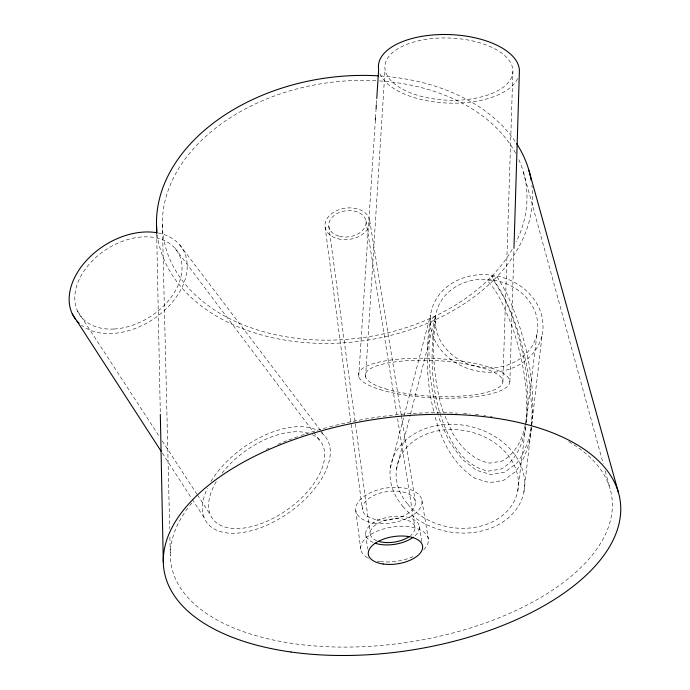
<?xml version="1.0" encoding="UTF-8"?>
<svg xmlns="http://www.w3.org/2000/svg" width="690" height="690" viewBox="0 0 690 690"><rect width="100%" height="100%" fill="white"/><g stroke="black" fill="none" stroke-linecap="round" stroke-linejoin="round"><path stroke-width="0.52" stroke-dasharray="3.45 2.59" d="M509.875 381.872L513.938 249.409M502.889 381.63L512.886 71.605M365.588 376.938L385.037 69.578M358.722 376.706L375.369 119.965M375.507 117.817L375.998 110.296M376.412 103.854L376.697 99.558M531.11 426.075L532.137 411.611L529.359 379.888C523.072 343.767 513.093 306.688 491.409 276.587L496.981 276.63L506.615 293.06C525.633 335.159 536.734 381.993 531.326 428.266C528.721 441.005 524.504 452.959 516.603 463.404L504.666 472.236L490.849 474.573L476.247 470.209L462.084 459.161L449.371 441.755L439.228 418.873L438.435 415.751M531.033 427.153C530.438 443.135 525.056 458.712 515.559 471.589L503.536 480.387L489.607 482.664L474.884 478.23C453.166 464.361 440.91 439.996 434.855 415.63M525.547 426.567C523.08 443.109 516.491 460.541 501.13 469.027L488.58 471.08C472.685 468.251 460.592 456.504 452.64 442.954C431.103 404.909 428.55 358.705 435.588 316.193L430.638 319.47L430.526 318.219C425.385 349.494 426.101 382.001 434.114 412.698M525.858 422.358C529.247 390.368 522.494 358.188 512.713 327.828C505.951 311.397 499.741 293.802 487.356 280.623L493.609 280.097L498.784 274.715A188.948 132.687 -8 0 0 531.904 185.36M523.9 492.091L531.602 425.877M531.723 424.807L542.271 334.029A56.666 48.533 10.4 0 0 466.75 276.854A56.666 48.533 10.4 0 0 450.794 359.387A56.666 48.533 10.4 0 0 542.271 334.029M517.741 490.987L525.996 423.807M526.125 422.737L537.13 333.158A51.474 44.082 10.4 0 0 468.407 281.339A51.474 44.082 10.4 0 0 454.106 356.342A51.474 44.082 10.4 0 0 537.13 333.158M443.221 412.137C435.364 387.211 432.621 361.008 433.967 334.961L435.726 321.1L430.689 322.937L429.309 333.253C428.076 360.672 429.896 388.401 438.167 414.716M396.414 469.286L410.3 415.018M410.567 413.974L435.666 315.882M390.333 468.2L430.577 315.02M525.116 425.23C522.502 439.651 515.309 453.597 502.277 461.024L489.822 463.137C473.142 460.299 461.049 447.422 452.735 433.398L444.006 413.879M525.366 424.324L526.375 420.676L528.031 398.104L526.246 372.807C522.373 347.243 515.568 322.092 504.519 298.649L493.609 280.097A188.948 132.687 -8 0 1 292.198 341.205A188.948 132.687 -8 0 1 157.268 234.807M512.23 249.349A183.212 128.616 -8 0 1 492.056 275.922L486.89 281.08A183.212 128.616 -8 0 1 436.365 315.502L429.12 318.858A183.212 128.616 -8 0 1 164.505 242.733A183.212 128.616 -8 0 1 376.55 80.764M179.676 244.829L320.1 429.844M320.747 430.698L324.645 435.839M175.096 248.4L312.984 431.379M313.639 432.242L319.461 439.97M77.565 311.069L159.83 437.279M162.176 440.884L196.84 494.075M197.435 494.972L210.355 514.809M162.348 453.14L191.596 498.361M192.182 499.267L204.464 518.259M523.417 172.181L603.207 463.645M605.19 470.899L610.02 488.537M492.056 275.922L492.496 277.811M435.425 321.221L435.597 322.101M421.926 500.431L428.326 538.95M369.676 220.369L401.201 414.518M401.373 415.578L415.328 501.518M419.365 526.384L421.875 541.857M365.967 220.947L396.897 414.431M397.569 418.683L414.906 527.117M328.802 226.303L370.194 533.87M325.068 226.786L362.397 509.479M365.7 534.491L367.623 549.016M355.755 510.393L360.732 549.188M162.383 224.647L169.68 528.557M169.887 537.174L170.327 555.493M156.682 233.289L160.322 414.362M380.656 75.995A188.948 132.687 -8 0 1 515.663 142.106M376.774 540.701A22.615 11.609 -8.7 0 1 375.921 524.65A22.615 11.609 -8.7 0 1 406.772 519.984A22.615 11.609 -8.7 0 1 410.567 535.595M568.758 441.6A222.93 113.583 -8.7 0 1 551.638 590.744A222.93 113.583 -8.7 0 1 268.841 639.009A222.93 113.583 -8.7 0 1 189.129 506.391M189.733 505.615A222.93 113.583 -8.7 0 1 193.588 500.975M266.392 449.449A222.93 113.583 -8.7 0 1 268.988 448.25M277.82 444.369A222.93 113.583 -8.7 0 1 287.851 440.306M288.782 439.953A222.93 113.583 -8.7 0 1 299.141 436.149M301.056 435.485A222.93 113.583 -8.7 0 1 304.911 434.174M305.886 433.855A222.93 113.583 -8.7 0 1 310.759 432.285M311.742 431.974A222.93 113.583 -8.7 0 1 328.699 427.076M329.708 426.808A222.93 113.583 -8.7 0 1 457.522 413.138M463.482 413.491A222.93 113.583 -8.7 0 1 470.347 414.009M475.194 414.457A222.93 113.583 -8.7 0 1 479.033 414.863M483.776 415.432A222.93 113.583 -8.7 0 1 485.665 415.673M490.331 416.32A222.93 113.583 -8.7 0 1 492.177 416.605M367.451 557.684A34.181 17.267 -8.7 0 1 370.927 534.345A34.181 17.267 -8.7 0 1 415.656 528.135A34.181 17.267 -8.7 0 1 423.513 549.904M413.103 556.614A34.181 17.267 -8.7 0 1 380.388 561.582M379.629 561.488A34.181 17.267 -8.7 0 1 377.421 561.125M368.495 558.245A34.181 17.267 -8.7 0 1 367.96 557.968M373.169 542.469A27.134 13.929 -8.7 0 1 372.859 523.184A27.134 13.929 -8.7 0 1 409.791 517.845A27.134 13.929 -8.7 0 1 414.121 536.544M518.82 159.692A183.212 128.616 -8 0 1 516.224 241.871M379.543 80.946A183.212 128.616 -8 0 1 515.801 153.594M312.354 434.769A66.447 36.061 -35.4 0 1 307.507 491.659A66.447 36.061 -35.4 0 1 230.391 528.195A66.447 36.061 -35.4 0 1 217.428 479.74M222.051 473.176A66.447 36.061 -35.4 0 1 307.654 433.053M321.117 432.604A73.157 39.709 -35.4 0 1 271.179 523.184A73.157 39.709 -35.4 0 1 207.345 488.279M210.933 481.525A73.157 39.709 -35.4 0 1 317.702 430.482M158.174 232.97A64.11 44.22 -32.6 0 1 172.379 302.168A64.11 44.22 -32.6 0 1 81.368 325.163M517.655 78.565A70.544 34.25 2.3 0 1 447.017 103.034A70.544 34.25 2.3 0 1 379.414 72.433M377.042 519.682A26.763 14.145 -8.7 0 0 415.38 501.872A26.763 14.145 -8.7 0 0 374.23 495.334A26.763 14.145 -8.7 0 0 377.042 519.682M337.945 238.774A22.537 15.723 -8.1 0 0 369.737 220.757A22.537 15.723 -8.1 0 0 334.521 211.752A22.537 15.723 -8.1 0 0 337.945 238.774M339.575 236.325A18.777 13.101 -8.1 0 0 366.019 221.274A18.777 13.101 -8.1 0 0 336.642 213.814A18.777 13.101 -8.1 0 0 339.575 236.325M373.937 523.055A33.456 17.681 -8.7 0 0 421.987 500.871A33.456 17.681 -8.7 0 0 370.651 492.591A33.456 17.681 -8.7 0 0 373.937 523.055M114.143 329.009A58.227 40.158 -32.6 0 0 180.297 257.413A58.227 40.158 -32.6 0 0 90.787 262.45A58.227 40.158 -32.6 0 0 114.143 329.009M407.868 504.286A61.66 48.835 11.6 0 0 513.248 502.976A61.66 48.835 11.6 0 0 450.708 429.525A61.66 48.835 11.6 0 0 407.868 504.286M402.865 506.486A67.879 53.76 11.6 0 0 518.914 505.278A67.879 53.76 11.6 0 0 450.294 424.29A67.879 53.76 11.6 0 0 402.865 506.486M385.123 388.746A68.871 17.888 2.8 0 0 500.431 386.133A68.871 17.888 2.8 0 0 416.717 360.275A68.871 17.888 2.8 0 0 385.123 388.746M402.969 89.398A64.067 31.102 2.3 0 0 510.471 79.54A64.067 31.102 2.3 0 0 433.156 38.476A64.067 31.102 2.3 0 0 402.969 89.398M379.94 389.531A75.84 19.7 2.8 0 0 507.064 386.823A75.84 19.7 2.8 0 0 415.354 358.239A75.84 19.7 2.8 0 0 379.94 389.531"/><path stroke-width="1.03" d="M513.964 248.331L519.38 71.708A70.544 34.25 2.3 0 0 446.654 34.509A70.544 34.25 2.3 0 0 378.646 69.474L376.766 98.48M375.369 119.965L375.507 117.817M376.067 109.218L376.343 104.923M72.26 313.846L161.175 451.329M528.963 170.542L618.473 492.651M156.509 224.664L156.682 233.289M160.322 414.362L163.288 562.022M409.524 536.389A22.615 11.609 -8.7 0 1 378.43 541.296M413.301 537.191A27.134 13.929 -8.7 0 1 375.119 543.211M156.897 231.452A188.948 132.687 -8 0 1 378.594 75.857M516.655 143.624A188.948 132.687 -8 0 1 531.197 180.4M79.117 323.248A64.11 44.22 -32.6 0 1 76.901 320.954M75.555 319.298A64.11 44.22 -32.6 0 1 87.354 259.518A64.11 44.22 -32.6 0 1 157.208 232.789M383.209 564.006A27.428 13.757 -8.7 0 0 422.599 546.333A27.428 13.757 -8.7 0 0 380.535 540.313A27.428 13.757 -8.7 0 0 383.209 564.006M290.904 651.998A230.71 116.791 -8.7 0 0 620.267 501.354A230.71 116.791 -8.7 0 0 264.882 451.355A230.71 116.791 -8.7 0 0 290.904 651.998"/></g></svg>
